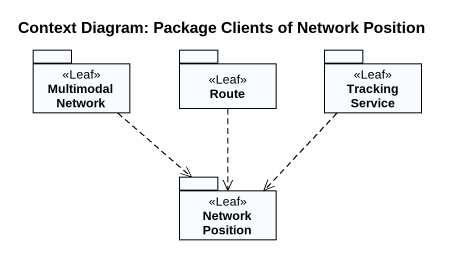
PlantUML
@startuml
title Context Diagram: Package Clients of Network Position
package "Multimodal Network" as Multimodal_Network <<Leaf>> {
}
package Route <<Leaf>> {
}
package "Tracking Service" as Tracking_Service <<Leaf>> {
}
package "Network Position" as Network_Position <<Leaf>> {
}
Multimodal_Network ..> Network_Position
Route ..> Network_Position
Tracking_Service ..> Network_Position
@enduml
